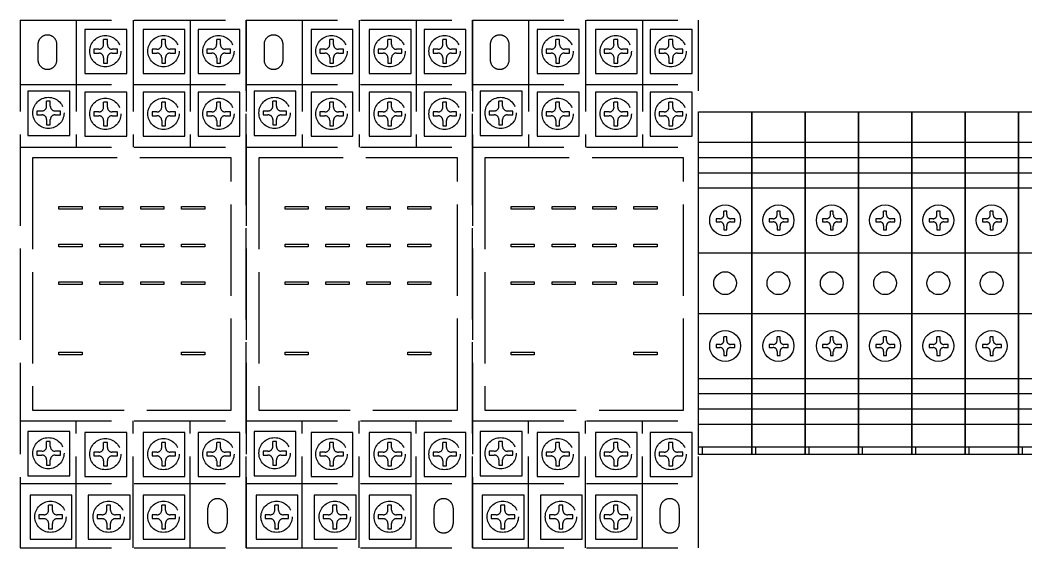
# Model space of a CAD drawing. Extents: x 378987 to 379987, y 349073 to 351273.
# Drawn here: x 379687.3 to 379819.4, y 349856.6 to 349925.9 of the extents above; entities that cross this region are included whole.
import ezdxf

# ---------------------------------------------------------------- set-up
doc = ezdxf.new("R2010")
doc.units = 0
doc.header["$MEASUREMENT"] = 0
doc.linetypes.add('ACAD_ISO02W100', pattern=[15, 12, -3])
doc.layers.add('Layer1', color=7, linetype='Continuous')
doc.layers.add('文字', color=3, linetype='Continuous')

# ---------------------------------------------------------------- blocks, each defined once
blk = doc.blocks.new('33450081657c51f50-8d59-4c3d-8c03-479699d5724e')
at = {"color": 1}
for p, q in [((-21.39, 23.87), (-21.39, 16.87)), ((-18.39, 23.87), (-18.39, 16.87)), ((-16.39, 23.87), (-16.39, 16.87)), ((-14.39, 23.87), (-14.39, 16.87)), ((-12.39, 23.87), (-12.39, 16.87)), ((-3.89, 23.87), (-3.89, 16.87)), ((4.11, 23.87), (4.11, 16.87)), ((12.61, 23.87), (12.61, 16.87)), ((14.61, 23.87), (14.61, 16.87)), ((16.61, 23.87), (16.61, 16.87)), ((18.61, 23.87), (18.61, 16.87)), ((-21.39, 23.37), (-22.39, 23.37)), ((-21.39, -11.64), (-22.39, -11.64)), ((-21.39, -11.14), (-21.39, -18.14)), ((-18.39, -11.14), (-18.39, -18.14)), ((-16.39, -11.14), (-16.39, -18.14)), ((-14.39, -11.14), (-14.39, -18.14)), ((-12.39, -11.14), (-12.39, -18.14)), ((-3.89, -11.14), (-3.89, -18.14)), ((4.11, -11.14), (4.11, -18.14)), ((12.61, -11.14), (12.61, -18.14)), ((14.61, -11.14), (14.61, -18.14)), ((16.61, -11.14), (16.61, -18.14)), ((18.61, -11.14), (18.61, -18.14))]:
    blk.add_line(p, q, dxfattribs=at)
at = {"color": 7}
for p, q in [((-21.39, 16.37), (-22.39, 16.37)), ((-21.39, 16.87), (-21.39, 9.87)), ((-18.39, 16.87), (-18.39, 9.87)), ((-16.39, 16.87), (-16.39, 9.87)), ((-14.39, 16.87), (-14.39, 9.87)), ((-12.39, 16.87), (-12.39, 9.87)), ((-3.89, 16.87), (-3.89, 9.87)), ((4.11, 16.87), (4.11, 9.87)), ((12.61, 16.87), (12.61, 9.87)), ((14.61, 16.87), (14.61, 9.87)), ((16.61, 16.87), (16.61, 9.87)), ((18.61, 16.87), (18.61, 9.87)), ((-21.39, 2.86), (-21.39, -4.14)), ((-18.39, 2.86), (-18.39, -4.14)), ((-16.39, 2.86), (-16.39, -4.14)), ((-14.39, 2.86), (-14.39, -4.14)), ((-12.39, 2.86), (-12.39, -4.14)), ((-3.89, 2.86), (-3.89, -4.14)), ((4.11, 2.86), (4.11, -4.14)), ((12.61, 2.86), (12.61, -4.14)), ((14.61, 2.86), (14.61, -4.14)), ((16.61, 2.86), (16.61, -4.14)), ((18.61, 2.86), (18.61, -4.14)), ((-21.39, 2.36), (-22.39, 2.36)), ((-21.39, -18.14), (-21.39, -25.14)), ((-18.39, -18.14), (-18.39, -25.14)), ((-16.39, -18.14), (-16.39, -25.14)), ((-14.39, -18.14), (-14.39, -25.14)), ((-12.39, -18.14), (-12.39, -25.14)), ((-3.89, -18.14), (-3.89, -25.14)), ((4.11, -18.14), (4.11, -25.14)), ((12.61, -18.14), (12.61, -25.14)), ((14.61, -18.14), (14.61, -25.14)), ((16.61, -18.14), (16.61, -25.14)), ((18.61, -18.14), (18.61, -25.14)), ((-21.39, -18.64), (-22.39, -18.64))]:
    blk.add_line(p, q, dxfattribs=at)
at = {"color": 4}
for p, q in [((-21.39, 9.37), (-22.39, 9.37)), ((-21.39, 9.87), (-21.39, 2.86)), ((-18.39, 9.87), (-18.39, 2.86)), ((-16.39, 9.87), (-16.39, 2.86)), ((-14.39, 9.87), (-14.39, 2.86)), ((-12.39, 9.87), (-12.39, 2.86)), ((-3.89, 9.87), (-3.89, 2.86)), ((4.11, 9.87), (4.11, 2.86)), ((12.61, 9.87), (12.61, 2.86)), ((14.61, 9.87), (14.61, 2.86)), ((16.61, 9.87), (16.61, 2.86)), ((18.61, 9.87), (18.61, 2.86))]:
    blk.add_line(p, q, dxfattribs=at)
at = {"color": 3}
for p, q in [((-21.39, -4.64), (-22.39, -4.64)), ((-21.39, -4.14), (-21.39, -11.14)), ((-18.39, -4.14), (-18.39, -11.14)), ((-16.39, -4.14), (-16.39, -11.14)), ((-14.39, -4.14), (-14.39, -11.14)), ((-12.39, -4.14), (-12.39, -11.14)), ((-3.89, -4.14), (-3.89, -11.14)), ((4.11, -4.14), (4.11, -11.14)), ((12.61, -4.14), (12.61, -11.14)), ((14.61, -4.14), (14.61, -11.14)), ((16.61, -4.14), (16.61, -11.14)), ((18.61, -4.14), (18.61, -11.14))]:
    blk.add_line(p, q, dxfattribs=at)
at = {"color": 1, "elevation": 0}
for points in [[(22.61, 23.87), (22.61, 16.87), (-22.39, 16.87), (-22.39, 23.87)], [(22.61, -11.14), (22.61, -18.14), (-22.39, -18.14), (-22.39, -11.14)]]:
    blk.add_lwpolyline(points, close=True, dxfattribs=at)
at = {"color": 7, "elevation": 0}
for points in [[(22.61, 16.87), (22.61, 9.87), (-22.39, 9.87), (-22.39, 16.87)], [(22.61, 2.86), (22.61, -4.14), (-22.39, -4.14), (-22.39, 2.86)], [(22.61, -18.14), (22.61, -25.14), (-22.39, -25.14), (-22.39, -18.14)]]:
    blk.add_lwpolyline(points, close=True, dxfattribs=at)
at = {"color": 4, "elevation": 0}
blk.add_lwpolyline([(22.61, 9.87), (22.61, 2.86), (-22.39, 2.86), (-22.39, 9.87)], close=True, dxfattribs=at)
at = {"color": 3, "elevation": 0}
blk.add_lwpolyline([(22.61, -4.14), (22.61, -11.14), (-22.39, -11.14), (-22.39, -4.14)], close=True, dxfattribs=at)
at = {"color": 1}
for centre in [(0.11, 20.37), (0.11, -14.64)]:
    blk.add_circle(centre, 1.5, dxfattribs=at)
at = {"color": 7}
for centre in [(0.11, 13.37), (0.11, -0.64)]:
    blk.add_circle(centre, 1.5, dxfattribs=at)
at = {"color": 4}
blk.add_circle((0.11, 6.36), 1.5, dxfattribs=at)
at = {"color": 3}
blk.add_circle((0.11, -7.64), 1.5, dxfattribs=at)
at = {"layer": 'Layer1', "color": 1, "lineweight": -3, "ltscale": 50}
for centre in [(-8.14, 20.37), (8.36, 20.37), (-8.14, -14.64), (8.36, -14.64)]:
    blk.add_circle(centre, 2.03, dxfattribs=at)
at = {"layer": 'Layer1', "color": 7, "lineweight": -3, "ltscale": 50}
for centre in [(-8.14, 13.37), (8.36, 13.37), (-8.14, -0.64), (8.36, -0.64)]:
    blk.add_circle(centre, 2.03, dxfattribs=at)
at = {"layer": 'Layer1', "color": 4, "lineweight": -3, "ltscale": 50}
for centre in [(-8.14, 6.36), (8.36, 6.36)]:
    blk.add_circle(centre, 2.03, dxfattribs=at)
at = {"layer": 'Layer1', "color": 3, "lineweight": -3, "ltscale": 50}
for centre in [(-8.14, -7.64), (8.36, -7.64)]:
    blk.add_circle(centre, 2.03, dxfattribs=at)
at = {"layer": '文字', "color": 0, "linetype": 'ACAD_ISO02W100'}
for p, q in [((34.65, 112.97), (-34.65, 112.97)), ((-34.65, 112.97), (-34.65, 83.27)), ((-34.65, 112.97), (-34.65, 83.27)), ((-26.18, 112.97), (-26.18, 83.27)), ((-17.96, 112.97), (-17.96, 83.27)), ((17.96, 112.97), (17.96, 83.27)), ((26.18, 112.97), (26.18, 83.27)), ((34.65, 112.97), (34.65, 83.27)), ((-30.81, 110.49), (-30.81, 109.85)), ((-30.32, 110.49), (-30.81, 110.49)), ((-30.32, 109.85), (-30.32, 110.49)), ((-22.46, 110.76), (-22.46, 110.12)), ((-21.97, 110.76), (-22.46, 110.76)), ((-21.97, 110.12), (-21.97, 110.76)), ((22.22, 110.76), (22.22, 110.12)), ((22.71, 110.76), (22.22, 110.76)), ((22.71, 110.12), (22.71, 110.76)), ((-31.45, 109.22), (-32.13, 109.22)), ((-32.13, 109.22), (-32.13, 108.72)), ((-32.13, 108.72), (-31.45, 108.72)), ((-30.32, 109.22), (-30.32, 109.22)), ((-29.68, 109.22), (-29.04, 109.22)), ((-29.68, 108.72), (-29.04, 108.72)), ((-29.04, 108.72), (-29.04, 109.22)), ((-23.1, 109.49), (-23.78, 109.49)), ((-23.78, 109.49), (-23.78, 109)), ((-23.78, 109), (-23.1, 109)), ((-22.46, 108.36), (-22.46, 107.67)), ((-21.97, 109.49), (-21.97, 109.49)), ((-21.97, 107.67), (-21.97, 108.36)), ((-21.34, 109.49), (-20.69, 109.49)), ((-21.34, 109), (-20.69, 109)), ((-20.69, 109), (-20.69, 109.49)), ((21.58, 109.49), (20.9, 109.49)), ((20.9, 109.49), (20.9, 109)), ((20.9, 109), (21.58, 109)), ((22.22, 108.36), (22.22, 107.67)), ((22.71, 109.49), (22.71, 109.49)), ((22.71, 107.67), (22.71, 108.36)), ((23.35, 109.49), (23.99, 109.49)), ((23.35, 109), (23.99, 109)), ((23.99, 109), (23.99, 109.49)), ((-30.81, 108.09), (-30.81, 107.4)), ((-30.81, 107.4), (-30.32, 107.4)), ((-30.32, 107.4), (-30.32, 108.09)), ((-22.46, 107.67), (-21.97, 107.67)), ((22.22, 107.67), (22.71, 107.67)), ((-34.65, 105.6), (-17.96, 105.6)), ((34.65, 105.6), (17.96, 105.6)), ((-22.58, 103.28), (-22.58, 102.64)), ((-22.09, 103.28), (-22.58, 103.28)), ((-22.09, 102.64), (-22.09, 103.28)), ((22.1, 103.28), (22.1, 102.64)), ((22.59, 103.28), (22.1, 103.28)), ((22.59, 102.64), (22.59, 103.28)), ((30.33, 103.28), (30.33, 102.64)), ((30.82, 103.28), (30.33, 103.28)), ((30.82, 102.64), (30.82, 103.28)), ((-30.81, 102.85), (-30.81, 102.21)), ((-30.32, 102.85), (-30.81, 102.85)), ((-30.32, 102.21), (-30.32, 102.85)), ((-23.22, 102), (-23.9, 102)), ((-23.9, 102), (-23.9, 101.51)), ((-22.09, 102), (-22.09, 102)), ((-21.45, 102), (-20.81, 102)), ((-20.81, 101.51), (-20.81, 102)), ((21.46, 102), (20.78, 102)), ((20.78, 102), (20.78, 101.51)), ((22.59, 102), (22.59, 102)), ((23.23, 102), (23.87, 102)), ((23.87, 101.51), (23.87, 102)), ((29.69, 102), (29.01, 102)), ((29.01, 102), (29.01, 101.51)), ((30.82, 102), (30.82, 102)), ((31.45, 102), (32.1, 102)), ((32.1, 101.51), (32.1, 102)), ((-31.45, 101.58), (-32.13, 101.58)), ((-32.13, 101.58), (-32.13, 101.09)), ((-32.13, 101.09), (-31.45, 101.09)), ((-30.81, 100.45), (-30.81, 99.76)), ((-30.32, 101.58), (-30.32, 101.58)), ((-30.32, 99.76), (-30.32, 100.45)), ((-29.68, 101.58), (-29.04, 101.58)), ((-29.68, 101.09), (-29.04, 101.09)), ((-29.04, 101.09), (-29.04, 101.58)), ((-23.9, 101.51), (-23.22, 101.51)), ((-22.58, 100.87), (-22.58, 100.19)), ((-22.09, 100.19), (-22.09, 100.87)), ((-21.45, 101.51), (-20.81, 101.51)), ((20.78, 101.51), (21.46, 101.51)), ((22.1, 100.87), (22.1, 100.19)), ((22.59, 100.19), (22.59, 100.87)), ((23.23, 101.51), (23.87, 101.51)), ((29.01, 101.51), (29.69, 101.51)), ((30.33, 100.87), (30.33, 100.19)), ((30.82, 100.19), (30.82, 100.87)), ((31.45, 101.51), (32.1, 101.51)), ((-30.81, 99.76), (-30.32, 99.76)), ((-22.58, 100.19), (-22.09, 100.19)), ((22.1, 100.19), (22.59, 100.19)), ((30.33, 100.19), (30.82, 100.19)), ((-34.65, 98.12), (-17.96, 98.12)), ((34.65, 98.12), (17.96, 98.12)), ((-30.81, 95.64), (-30.81, 95)), ((-30.32, 95.64), (-30.81, 95.64)), ((-30.32, 95), (-30.32, 95.64)), ((-22.58, 95.64), (-22.58, 95)), ((-22.09, 95.64), (-22.58, 95.64)), ((-22.09, 95), (-22.09, 95.64)), ((22.1, 95.64), (22.1, 95)), ((22.59, 95.64), (22.1, 95.64)), ((22.59, 95), (22.59, 95.64)), ((30.33, 95.64), (30.33, 95)), ((30.82, 95.64), (30.33, 95.64)), ((30.82, 95), (30.82, 95.64)), ((-31.45, 94.37), (-32.13, 94.37)), ((-32.13, 94.37), (-32.13, 93.87)), ((-32.13, 93.87), (-31.45, 93.87)), ((-30.32, 94.37), (-30.32, 94.37)), ((-29.68, 94.37), (-29.04, 94.37)), ((-29.68, 93.87), (-29.04, 93.87)), ((-29.04, 93.87), (-29.04, 94.37)), ((-23.22, 94.37), (-23.9, 94.37)), ((-23.9, 94.37), (-23.9, 93.87)), ((-23.9, 93.87), (-23.22, 93.87)), ((-22.09, 94.37), (-22.09, 94.37)), ((-21.45, 94.37), (-20.81, 94.37)), ((-21.45, 93.87), (-20.81, 93.87)), ((-20.81, 93.87), (-20.81, 94.37)), ((21.46, 94.37), (20.78, 94.37)), ((20.78, 94.37), (20.78, 93.87)), ((20.78, 93.87), (21.46, 93.87)), ((22.59, 94.37), (22.59, 94.37)), ((23.23, 94.37), (23.87, 94.37)), ((23.23, 93.87), (23.87, 93.87)), ((23.87, 93.87), (23.87, 94.37)), ((29.69, 94.37), (29.01, 94.37)), ((29.01, 94.37), (29.01, 93.87)), ((29.01, 93.87), (29.69, 93.87)), ((30.82, 94.37), (30.82, 94.37)), ((31.45, 94.37), (32.1, 94.37)), ((31.45, 93.87), (32.1, 93.87)), ((32.1, 93.87), (32.1, 94.37)), ((-30.81, 93.24), (-30.81, 92.55)), ((-30.81, 92.55), (-30.32, 92.55)), ((-30.32, 92.55), (-30.32, 93.24)), ((-22.58, 93.24), (-22.58, 92.55)), ((-22.58, 92.55), (-22.09, 92.55)), ((-22.09, 92.55), (-22.09, 93.24)), ((22.1, 93.24), (22.1, 92.55)), ((22.1, 92.55), (22.59, 92.55)), ((22.59, 92.55), (22.59, 93.24)), ((30.33, 93.24), (30.33, 92.55)), ((30.33, 92.55), (30.82, 92.55)), ((30.82, 92.55), (30.82, 93.24)), ((-34.65, 90.63), (-17.96, 90.63)), ((34.65, 90.63), (17.96, 90.63)), ((-22.58, 88.43), (-22.58, 87.79)), ((-22.09, 88.43), (-22.58, 88.43)), ((-22.09, 87.79), (-22.09, 88.43)), ((22.1, 88.43), (22.1, 87.79)), ((22.59, 88.43), (22.1, 88.43)), ((22.59, 87.79), (22.59, 88.43)), ((30.33, 88.43), (30.33, 87.79)), ((30.82, 88.43), (30.33, 88.43)), ((30.82, 87.79), (30.82, 88.43)), ((-23.22, 87.15), (-23.9, 87.15)), ((-23.9, 87.15), (-23.9, 86.66)), ((-23.9, 86.66), (-23.22, 86.66)), ((-22.58, 86.02), (-22.58, 85.34)), ((-22.09, 87.15), (-22.09, 87.15)), ((-22.09, 85.34), (-22.09, 86.02)), ((-21.45, 87.15), (-20.81, 87.15)), ((-21.45, 86.66), (-20.81, 86.66)), ((-20.81, 86.66), (-20.81, 87.15)), ((21.46, 87.15), (20.78, 87.15)), ((20.78, 87.15), (20.78, 86.66)), ((20.78, 86.66), (21.46, 86.66)), ((22.1, 86.02), (22.1, 85.34)), ((22.59, 87.15), (22.59, 87.15)), ((22.59, 85.34), (22.59, 86.02)), ((23.23, 87.15), (23.87, 87.15)), ((23.23, 86.66), (23.87, 86.66)), ((23.87, 86.66), (23.87, 87.15)), ((29.69, 87.15), (29.01, 87.15)), ((29.01, 87.15), (29.01, 86.66)), ((29.01, 86.66), (29.69, 86.66)), ((30.33, 86.02), (30.33, 85.34)), ((30.82, 87.15), (30.82, 87.15)), ((30.82, 85.34), (30.82, 86.02)), ((31.45, 87.15), (32.1, 87.15)), ((31.45, 86.66), (32.1, 86.66)), ((32.1, 86.66), (32.1, 87.15)), ((-22.58, 85.34), (-22.09, 85.34)), ((22.1, 85.34), (22.59, 85.34)), ((30.33, 85.34), (30.82, 85.34)), ((-34.65, 83.27), (34.65, 83.27)), ((34.65, 83.27), (-34.65, 83.27)), ((-34.65, 83.27), (-34.65, 53.57)), ((-34.65, 83.27), (-34.65, 53.57)), ((-26.18, 83.27), (-26.18, 53.57)), ((-17.96, 83.27), (-17.96, 53.57)), ((17.96, 83.27), (17.96, 53.57)), ((26.18, 83.27), (26.18, 53.57)), ((34.65, 83.27), (34.65, 53.57)), ((-30.81, 80.79), (-30.81, 80.15)), ((-30.32, 80.79), (-30.81, 80.79)), ((-30.32, 80.15), (-30.32, 80.79)), ((-22.46, 81.06), (-22.46, 80.42)), ((-21.97, 81.06), (-22.46, 81.06)), ((-21.97, 80.42), (-21.97, 81.06)), ((22.22, 81.06), (22.22, 80.42)), ((22.71, 81.06), (22.22, 81.06)), ((22.71, 80.42), (22.71, 81.06)), ((-31.45, 79.52), (-32.13, 79.52)), ((-32.13, 79.52), (-32.13, 79.02)), ((-30.32, 79.52), (-30.32, 79.52)), ((-29.68, 79.52), (-29.04, 79.52)), ((-29.04, 79.02), (-29.04, 79.52)), ((-23.1, 79.79), (-23.78, 79.79)), ((-23.78, 79.79), (-23.78, 79.3)), ((-23.78, 79.3), (-23.1, 79.3)), ((-21.97, 79.79), (-21.97, 79.79)), ((-21.34, 79.79), (-20.69, 79.79)), ((-21.34, 79.3), (-20.69, 79.3)), ((-20.69, 79.3), (-20.69, 79.79)), ((21.58, 79.79), (20.9, 79.79)), ((20.9, 79.79), (20.9, 79.3)), ((20.9, 79.3), (21.58, 79.3)), ((22.71, 79.79), (22.71, 79.79)), ((23.35, 79.79), (23.99, 79.79)), ((23.35, 79.3), (23.99, 79.3)), ((23.99, 79.3), (23.99, 79.79)), ((-32.13, 79.02), (-31.45, 79.02)), ((-30.81, 78.39), (-30.81, 77.7)), ((-30.32, 77.7), (-30.32, 78.39)), ((-29.68, 79.02), (-29.04, 79.02)), ((-22.46, 78.66), (-22.46, 77.97)), ((-22.46, 77.97), (-21.97, 77.97)), ((-21.97, 77.97), (-21.97, 78.66)), ((22.22, 78.66), (22.22, 77.97)), ((22.22, 77.97), (22.71, 77.97)), ((22.71, 77.97), (22.71, 78.66)), ((-30.81, 77.7), (-30.32, 77.7)), ((-34.65, 75.9), (-17.96, 75.9)), ((34.65, 75.9), (17.96, 75.9)), ((-30.81, 73.15), (-30.81, 72.51)), ((-30.32, 73.15), (-30.81, 73.15)), ((-30.32, 72.51), (-30.32, 73.15)), ((-22.58, 73.58), (-22.58, 72.94)), ((-22.09, 73.58), (-22.58, 73.58)), ((-22.09, 72.94), (-22.09, 73.58)), ((22.1, 73.58), (22.1, 72.94)), ((22.59, 73.58), (22.1, 73.58)), ((22.59, 72.94), (22.59, 73.58)), ((30.33, 73.58), (30.33, 72.94)), ((30.82, 73.58), (30.33, 73.58)), ((30.82, 72.94), (30.82, 73.58)), ((-31.45, 71.88), (-32.13, 71.88)), ((-32.13, 71.88), (-32.13, 71.39)), ((-32.13, 71.39), (-31.45, 71.39)), ((-30.32, 71.88), (-30.32, 71.88)), ((-29.68, 71.88), (-29.04, 71.88)), ((-29.68, 71.39), (-29.04, 71.39)), ((-29.04, 71.39), (-29.04, 71.88)), ((-23.22, 72.3), (-23.9, 72.3)), ((-23.9, 72.3), (-23.9, 71.81)), ((-23.9, 71.81), (-23.22, 71.81)), ((-22.09, 72.3), (-22.09, 72.3)), ((-21.45, 72.3), (-20.81, 72.3)), ((-21.45, 71.81), (-20.81, 71.81)), ((-20.81, 71.81), (-20.81, 72.3)), ((21.46, 72.3), (20.78, 72.3)), ((20.78, 72.3), (20.78, 71.81)), ((20.78, 71.81), (21.46, 71.81)), ((22.59, 72.3), (22.59, 72.3)), ((23.23, 72.3), (23.87, 72.3)), ((23.23, 71.81), (23.87, 71.81)), ((23.87, 71.81), (23.87, 72.3)), ((29.69, 72.3), (29.01, 72.3)), ((29.01, 72.3), (29.01, 71.81)), ((29.01, 71.81), (29.69, 71.81)), ((30.82, 72.3), (30.82, 72.3)), ((31.45, 72.3), (32.1, 72.3)), ((31.45, 71.81), (32.1, 71.81)), ((32.1, 71.81), (32.1, 72.3)), ((-30.81, 70.75), (-30.81, 70.06)), ((-30.81, 70.06), (-30.32, 70.06)), ((-30.32, 70.06), (-30.32, 70.75)), ((-22.58, 71.17), (-22.58, 70.49)), ((-22.58, 70.49), (-22.09, 70.49)), ((-22.09, 70.49), (-22.09, 71.17)), ((22.1, 71.17), (22.1, 70.49)), ((22.1, 70.49), (22.59, 70.49)), ((22.59, 70.49), (22.59, 71.17)), ((30.33, 71.17), (30.33, 70.49)), ((30.33, 70.49), (30.82, 70.49)), ((30.82, 70.49), (30.82, 71.17)), ((-34.65, 68.42), (-17.96, 68.42)), ((34.65, 68.42), (17.96, 68.42)), ((-30.81, 65.94), (-30.81, 65.3)), ((-30.32, 65.94), (-30.81, 65.94)), ((-30.32, 65.3), (-30.32, 65.94)), ((-22.58, 65.94), (-22.58, 65.3)), ((-22.09, 65.94), (-22.58, 65.94)), ((-22.09, 65.3), (-22.09, 65.94)), ((22.1, 65.94), (22.1, 65.3)), ((22.59, 65.94), (22.1, 65.94)), ((22.59, 65.3), (22.59, 65.94)), ((30.33, 65.94), (30.33, 65.3)), ((30.82, 65.94), (30.33, 65.94)), ((30.82, 65.3), (30.82, 65.94)), ((-31.45, 64.67), (-32.13, 64.67)), ((-32.13, 64.67), (-32.13, 64.17)), ((-32.13, 64.17), (-31.45, 64.17)), ((-30.81, 63.54), (-30.81, 62.85)), ((-30.32, 64.67), (-30.32, 64.67)), ((-30.32, 62.85), (-30.32, 63.54)), ((-29.68, 64.67), (-29.04, 64.67)), ((-29.68, 64.17), (-29.04, 64.17)), ((-29.04, 64.17), (-29.04, 64.67)), ((-23.22, 64.67), (-23.9, 64.67)), ((-23.9, 64.67), (-23.9, 64.17)), ((-23.9, 64.17), (-23.22, 64.17)), ((-22.58, 63.54), (-22.58, 62.85)), ((-22.09, 64.67), (-22.09, 64.67)), ((-22.09, 62.85), (-22.09, 63.54)), ((-21.45, 64.67), (-20.81, 64.67)), ((-21.45, 64.17), (-20.81, 64.17)), ((-20.81, 64.17), (-20.81, 64.67)), ((21.46, 64.67), (20.78, 64.67)), ((20.78, 64.67), (20.78, 64.17)), ((20.78, 64.17), (21.46, 64.17)), ((22.1, 63.54), (22.1, 62.85)), ((22.59, 64.67), (22.59, 64.67)), ((22.59, 62.85), (22.59, 63.54)), ((23.23, 64.67), (23.87, 64.67)), ((23.23, 64.17), (23.87, 64.17)), ((23.87, 64.17), (23.87, 64.67)), ((29.69, 64.67), (29.01, 64.67)), ((29.01, 64.67), (29.01, 64.17)), ((29.01, 64.17), (29.69, 64.17)), ((30.33, 63.54), (30.33, 62.85)), ((30.82, 64.67), (30.82, 64.67)), ((30.82, 62.85), (30.82, 63.54)), ((31.45, 64.67), (32.1, 64.67)), ((31.45, 64.17), (32.1, 64.17)), ((32.1, 64.17), (32.1, 64.67)), ((-30.81, 62.85), (-30.32, 62.85)), ((-22.58, 62.85), (-22.09, 62.85)), ((22.1, 62.85), (22.59, 62.85)), ((30.33, 62.85), (30.82, 62.85)), ((-34.65, 60.93), (-17.96, 60.93)), ((34.65, 60.93), (17.96, 60.93)), ((-22.58, 58.73), (-22.58, 58.09)), ((-22.09, 58.73), (-22.58, 58.73)), ((-22.09, 58.09), (-22.09, 58.73)), ((22.1, 58.73), (22.1, 58.09)), ((22.59, 58.73), (22.1, 58.73)), ((22.59, 58.09), (22.59, 58.73)), ((30.33, 58.73), (30.33, 58.09)), ((30.82, 58.73), (30.33, 58.73)), ((30.82, 58.09), (30.82, 58.73)), ((-23.22, 57.45), (-23.9, 57.45)), ((-23.9, 57.45), (-23.9, 56.96)), ((-23.9, 56.96), (-23.22, 56.96)), ((-22.09, 57.45), (-22.09, 57.45)), ((-21.45, 57.45), (-20.81, 57.45)), ((-21.45, 56.96), (-20.81, 56.96)), ((-20.81, 56.96), (-20.81, 57.45)), ((21.46, 57.45), (20.78, 57.45)), ((20.78, 57.45), (20.78, 56.96)), ((20.78, 56.96), (21.46, 56.96)), ((22.59, 57.45), (22.59, 57.45)), ((23.23, 57.45), (23.87, 57.45)), ((23.23, 56.96), (23.87, 56.96)), ((23.87, 56.96), (23.87, 57.45)), ((29.69, 57.45), (29.01, 57.45)), ((29.01, 57.45), (29.01, 56.96)), ((29.01, 56.96), (29.69, 56.96)), ((30.82, 57.45), (30.82, 57.45)), ((31.45, 57.45), (32.1, 57.45)), ((31.45, 56.96), (32.1, 56.96)), ((32.1, 56.96), (32.1, 57.45)), ((-22.58, 56.32), (-22.58, 55.64)), ((-22.58, 55.64), (-22.09, 55.64)), ((-22.09, 55.64), (-22.09, 56.32)), ((22.1, 56.32), (22.1, 55.64)), ((22.1, 55.64), (22.59, 55.64)), ((22.59, 55.64), (22.59, 56.32)), ((30.33, 56.32), (30.33, 55.64)), ((30.33, 55.64), (30.82, 55.64)), ((30.82, 55.64), (30.82, 56.32)), ((-34.65, 53.57), (34.65, 53.57)), ((34.65, 53.57), (-34.65, 53.57)), ((-34.65, 53.57), (-34.65, 23.87)), ((-34.65, 53.57), (-34.65, 23.87)), ((-26.18, 53.57), (-26.18, 23.87)), ((-17.96, 53.57), (-17.96, 23.87)), ((17.96, 53.57), (17.96, 23.87)), ((26.18, 53.57), (26.18, 23.87)), ((34.65, 53.57), (34.65, 23.87)), ((-30.81, 51.09), (-30.81, 50.45)), ((-30.32, 51.09), (-30.81, 51.09)), ((-30.32, 50.45), (-30.32, 51.09)), ((-22.46, 51.36), (-22.46, 50.72)), ((-21.97, 51.36), (-22.46, 51.36)), ((-21.97, 50.72), (-21.97, 51.36)), ((22.22, 51.36), (22.22, 50.72)), ((22.71, 51.36), (22.22, 51.36)), ((22.71, 50.72), (22.71, 51.36)), ((-31.45, 49.82), (-32.13, 49.82)), ((-32.13, 49.82), (-32.13, 49.32)), ((-32.13, 49.32), (-31.45, 49.32)), ((-30.32, 49.82), (-30.32, 49.82)), ((-29.68, 49.82), (-29.04, 49.82)), ((-29.68, 49.32), (-29.04, 49.32)), ((-29.04, 49.32), (-29.04, 49.82)), ((-23.1, 50.09), (-23.78, 50.09)), ((-23.78, 50.09), (-23.78, 49.6)), ((-23.78, 49.6), (-23.1, 49.6)), ((-22.46, 48.96), (-22.46, 48.27)), ((-21.97, 50.09), (-21.97, 50.09)), ((-21.97, 48.27), (-21.97, 48.96)), ((-21.34, 50.09), (-20.69, 50.09)), ((-21.34, 49.6), (-20.69, 49.6)), ((-20.69, 49.6), (-20.69, 50.09)), ((21.58, 50.09), (20.9, 50.09)), ((20.9, 50.09), (20.9, 49.6)), ((20.9, 49.6), (21.58, 49.6)), ((22.22, 48.96), (22.22, 48.27)), ((22.71, 50.09), (22.71, 50.09)), ((22.71, 48.27), (22.71, 48.96)), ((23.35, 50.09), (23.99, 50.09)), ((23.35, 49.6), (23.99, 49.6)), ((23.99, 49.6), (23.99, 50.09)), ((-30.81, 48.69), (-30.81, 48)), ((-30.81, 48), (-30.32, 48)), ((-30.32, 48), (-30.32, 48.69)), ((-22.46, 48.27), (-21.97, 48.27)), ((22.22, 48.27), (22.71, 48.27)), ((-34.65, 46.2), (-17.96, 46.2)), ((34.65, 46.2), (17.96, 46.2)), ((-22.58, 43.88), (-22.58, 43.24)), ((-22.09, 43.88), (-22.58, 43.88)), ((-22.09, 43.24), (-22.09, 43.88)), ((22.1, 43.88), (22.1, 43.24)), ((22.59, 43.88), (22.1, 43.88)), ((22.59, 43.24), (22.59, 43.88)), ((30.33, 43.88), (30.33, 43.24)), ((30.82, 43.88), (30.33, 43.88)), ((30.82, 43.24), (30.82, 43.88)), ((-30.81, 43.45), (-30.81, 42.81)), ((-30.32, 43.45), (-30.81, 43.45)), ((-30.32, 42.81), (-30.32, 43.45)), ((-23.22, 42.6), (-23.9, 42.6)), ((-23.9, 42.6), (-23.9, 42.11)), ((-22.09, 42.6), (-22.09, 42.6)), ((-21.45, 42.6), (-20.81, 42.6)), ((-20.81, 42.11), (-20.81, 42.6)), ((21.46, 42.6), (20.78, 42.6)), ((20.78, 42.6), (20.78, 42.11)), ((22.59, 42.6), (22.59, 42.6)), ((23.23, 42.6), (23.87, 42.6)), ((23.87, 42.11), (23.87, 42.6)), ((29.69, 42.6), (29.01, 42.6)), ((29.01, 42.6), (29.01, 42.11)), ((30.82, 42.6), (30.82, 42.6)), ((31.45, 42.6), (32.1, 42.6)), ((32.1, 42.11), (32.1, 42.6)), ((-31.45, 42.18), (-32.13, 42.18)), ((-32.13, 42.18), (-32.13, 41.69)), ((-32.13, 41.69), (-31.45, 41.69)), ((-30.81, 41.05), (-30.81, 40.36)), ((-30.32, 42.18), (-30.32, 42.18)), ((-30.32, 40.36), (-30.32, 41.05)), ((-29.68, 42.18), (-29.04, 42.18)), ((-29.68, 41.69), (-29.04, 41.69)), ((-29.04, 41.69), (-29.04, 42.18)), ((-23.9, 42.11), (-23.22, 42.11)), ((-22.58, 41.47), (-22.58, 40.79)), ((-22.09, 40.79), (-22.09, 41.47)), ((-21.45, 42.11), (-20.81, 42.11)), ((20.78, 42.11), (21.46, 42.11)), ((22.1, 41.47), (22.1, 40.79)), ((22.59, 40.79), (22.59, 41.47)), ((23.23, 42.11), (23.87, 42.11)), ((29.01, 42.11), (29.69, 42.11)), ((30.33, 41.47), (30.33, 40.79)), ((30.82, 40.79), (30.82, 41.47)), ((31.45, 42.11), (32.1, 42.11)), ((-30.81, 40.36), (-30.32, 40.36)), ((-22.58, 40.79), (-22.09, 40.79)), ((22.1, 40.79), (22.59, 40.79)), ((30.33, 40.79), (30.82, 40.79)), ((-34.65, 38.72), (-17.96, 38.72)), ((34.65, 38.72), (17.96, 38.72)), ((-30.81, 36.24), (-30.81, 35.6)), ((-30.32, 36.24), (-30.81, 36.24)), ((-30.32, 35.6), (-30.32, 36.24)), ((-22.58, 36.24), (-22.58, 35.6)), ((-22.09, 36.24), (-22.58, 36.24)), ((-22.09, 35.6), (-22.09, 36.24)), ((22.1, 36.24), (22.1, 35.6)), ((22.59, 36.24), (22.1, 36.24)), ((22.59, 35.6), (22.59, 36.24)), ((30.33, 36.24), (30.33, 35.6)), ((30.82, 36.24), (30.33, 36.24)), ((30.82, 35.6), (30.82, 36.24)), ((-31.45, 34.97), (-32.13, 34.97)), ((-32.13, 34.97), (-32.13, 34.47)), ((-32.13, 34.47), (-31.45, 34.47)), ((-30.32, 34.97), (-30.32, 34.97)), ((-29.68, 34.97), (-29.04, 34.97)), ((-29.68, 34.47), (-29.04, 34.47)), ((-29.04, 34.47), (-29.04, 34.97)), ((-23.22, 34.97), (-23.9, 34.97)), ((-23.9, 34.97), (-23.9, 34.47)), ((-23.9, 34.47), (-23.22, 34.47)), ((-22.09, 34.97), (-22.09, 34.97)), ((-21.45, 34.97), (-20.81, 34.97)), ((-21.45, 34.47), (-20.81, 34.47)), ((-20.81, 34.47), (-20.81, 34.97)), ((21.46, 34.97), (20.78, 34.97)), ((20.78, 34.97), (20.78, 34.47)), ((20.78, 34.47), (21.46, 34.47)), ((22.59, 34.97), (22.59, 34.97)), ((23.23, 34.97), (23.87, 34.97)), ((23.23, 34.47), (23.87, 34.47)), ((23.87, 34.47), (23.87, 34.97)), ((29.69, 34.97), (29.01, 34.97)), ((29.01, 34.97), (29.01, 34.47)), ((29.01, 34.47), (29.69, 34.47)), ((30.82, 34.97), (30.82, 34.97)), ((31.45, 34.97), (32.1, 34.97)), ((31.45, 34.47), (32.1, 34.47)), ((32.1, 34.47), (32.1, 34.97)), ((-30.81, 33.84), (-30.81, 33.15)), ((-30.81, 33.15), (-30.32, 33.15)), ((-30.32, 33.15), (-30.32, 33.84)), ((-22.58, 33.84), (-22.58, 33.15)), ((-22.58, 33.15), (-22.09, 33.15)), ((-22.09, 33.15), (-22.09, 33.84)), ((22.1, 33.84), (22.1, 33.15)), ((22.1, 33.15), (22.59, 33.15)), ((22.59, 33.15), (22.59, 33.84)), ((30.33, 33.84), (30.33, 33.15)), ((30.33, 33.15), (30.82, 33.15)), ((30.82, 33.15), (30.82, 33.84)), ((-34.65, 31.23), (-17.96, 31.23)), ((34.65, 31.23), (17.96, 31.23)), ((-23.22, 27.75), (-23.9, 27.75)), ((-23.9, 27.75), (-23.9, 27.26)), ((-22.58, 29.03), (-22.58, 28.39)), ((-22.09, 29.03), (-22.58, 29.03)), ((-22.09, 28.39), (-22.09, 29.03)), ((-22.09, 27.75), (-22.09, 27.75)), ((-21.45, 27.75), (-20.81, 27.75)), ((-20.81, 27.26), (-20.81, 27.75)), ((21.46, 27.75), (20.78, 27.75)), ((20.78, 27.75), (20.78, 27.26)), ((22.1, 29.03), (22.1, 28.39)), ((22.59, 29.03), (22.1, 29.03)), ((22.59, 28.39), (22.59, 29.03)), ((22.59, 27.75), (22.59, 27.75)), ((23.23, 27.75), (23.87, 27.75)), ((23.87, 27.26), (23.87, 27.75)), ((29.69, 27.75), (29.01, 27.75)), ((29.01, 27.75), (29.01, 27.26)), ((30.33, 29.03), (30.33, 28.39)), ((30.82, 29.03), (30.33, 29.03)), ((30.82, 28.39), (30.82, 29.03)), ((30.82, 27.75), (30.82, 27.75)), ((31.45, 27.75), (32.1, 27.75)), ((32.1, 27.26), (32.1, 27.75)), ((-23.9, 27.26), (-23.22, 27.26)), ((-22.58, 26.62), (-22.58, 25.94)), ((-22.09, 25.94), (-22.09, 26.62)), ((-21.45, 27.26), (-20.81, 27.26)), ((20.78, 27.26), (21.46, 27.26)), ((22.1, 26.62), (22.1, 25.94)), ((22.59, 25.94), (22.59, 26.62)), ((23.23, 27.26), (23.87, 27.26)), ((29.01, 27.26), (29.69, 27.26)), ((30.33, 26.62), (30.33, 25.94)), ((30.82, 25.94), (30.82, 26.62)), ((31.45, 27.26), (32.1, 27.26)), ((-22.58, 25.94), (-22.09, 25.94)), ((22.1, 25.94), (22.59, 25.94)), ((30.33, 25.94), (30.82, 25.94)), ((-34.65, 23.87), (34.65, 23.87))]:
    blk.add_line(p, q, dxfattribs=at)
at = {"layer": '文字', "color": 1, "linetype": 'ACAD_ISO02W100'}
for p, q in [((-8.34, 21.57), (-8.34, 21.06)), ((-7.94, 21.57), (-8.34, 21.57)), ((-7.94, 21.06), (-7.94, 21.57)), ((8.16, 21.57), (8.16, 21.06)), ((8.56, 21.57), (8.16, 21.57)), ((8.56, 21.06), (8.56, 21.57)), ((-8.85, 20.55), (-9.39, 20.55)), ((-9.39, 20.55), (-9.39, 20.16)), ((-9.39, 20.16), (-8.85, 20.16)), ((-7.43, 20.55), (-6.92, 20.55)), ((-7.43, 20.16), (-6.92, 20.16)), ((-6.92, 20.16), (-6.92, 20.55)), ((7.65, 20.55), (7.11, 20.55)), ((7.11, 20.55), (7.11, 20.16)), ((7.11, 20.16), (7.65, 20.16)), ((9.07, 20.55), (9.58, 20.55)), ((9.07, 20.16), (9.58, 20.16)), ((9.58, 20.16), (9.58, 20.55)), ((-8.34, 19.65), (-8.34, 19.1)), ((-8.34, 19.1), (-7.94, 19.1)), ((-7.94, 19.1), (-7.94, 19.65)), ((8.16, 19.65), (8.16, 19.1)), ((8.16, 19.1), (8.56, 19.1)), ((8.56, 19.1), (8.56, 19.65)), ((-8.85, -14.45), (-9.39, -14.45)), ((-9.39, -14.45), (-9.39, -14.85)), ((-8.34, -13.43), (-8.34, -13.94)), ((-7.94, -13.43), (-8.34, -13.43)), ((-7.94, -13.94), (-7.94, -13.43)), ((-7.43, -14.45), (-6.92, -14.45)), ((-6.92, -14.85), (-6.92, -14.45)), ((7.65, -14.45), (7.11, -14.45)), ((7.11, -14.45), (7.11, -14.85)), ((8.16, -13.43), (8.16, -13.94)), ((8.56, -13.43), (8.16, -13.43)), ((8.56, -13.94), (8.56, -13.43)), ((9.07, -14.45), (9.58, -14.45)), ((9.58, -14.85), (9.58, -14.45)), ((-9.39, -14.85), (-8.85, -14.85)), ((-8.34, -15.36), (-8.34, -15.91)), ((-7.94, -15.91), (-7.94, -15.36)), ((-7.43, -14.85), (-6.92, -14.85)), ((7.11, -14.85), (7.65, -14.85)), ((8.16, -15.36), (8.16, -15.91)), ((8.56, -15.91), (8.56, -15.36)), ((9.07, -14.85), (9.58, -14.85)), ((-8.34, -15.91), (-7.94, -15.91)), ((8.16, -15.91), (8.56, -15.91))]:
    blk.add_line(p, q, dxfattribs=at)
at = {"layer": '文字', "color": 7, "linetype": 'ACAD_ISO02W100'}
for p, q in [((-8.34, 14.57), (-8.34, 14.06)), ((-7.94, 14.57), (-8.34, 14.57)), ((-7.94, 14.06), (-7.94, 14.57)), ((8.16, 14.57), (8.16, 14.06)), ((8.56, 14.57), (8.16, 14.57)), ((8.56, 14.06), (8.56, 14.57)), ((-8.85, 13.55), (-9.39, 13.55)), ((-9.39, 13.55), (-9.39, 13.16)), ((-7.43, 13.55), (-6.92, 13.55)), ((-6.92, 13.16), (-6.92, 13.55)), ((7.65, 13.55), (7.11, 13.55)), ((7.11, 13.55), (7.11, 13.16)), ((9.07, 13.55), (9.58, 13.55)), ((9.58, 13.16), (9.58, 13.55)), ((-9.39, 13.16), (-8.85, 13.16)), ((-8.34, 12.65), (-8.34, 12.1)), ((-8.34, 12.1), (-7.94, 12.1)), ((-7.94, 12.1), (-7.94, 12.65)), ((-7.43, 13.16), (-6.92, 13.16)), ((7.11, 13.16), (7.65, 13.16)), ((8.16, 12.65), (8.16, 12.1)), ((8.16, 12.1), (8.56, 12.1)), ((8.56, 12.1), (8.56, 12.65)), ((9.07, 13.16), (9.58, 13.16)), ((-8.34, 0.57), (-8.34, 0.06)), ((-7.94, 0.57), (-8.34, 0.57)), ((-7.94, 0.06), (-7.94, 0.57)), ((8.16, 0.57), (8.16, 0.06)), ((8.56, 0.57), (8.16, 0.57)), ((8.56, 0.06), (8.56, 0.57)), ((-8.85, -0.45), (-9.39, -0.45)), ((-9.39, -0.45), (-9.39, -0.84)), ((-9.39, -0.84), (-8.85, -0.84)), ((-7.43, -0.45), (-6.92, -0.45)), ((-7.43, -0.84), (-6.92, -0.84)), ((-6.92, -0.84), (-6.92, -0.45)), ((7.65, -0.45), (7.11, -0.45)), ((7.11, -0.45), (7.11, -0.84)), ((7.11, -0.84), (7.65, -0.84)), ((9.07, -0.45), (9.58, -0.45)), ((9.07, -0.84), (9.58, -0.84)), ((9.58, -0.84), (9.58, -0.45)), ((-8.34, -1.35), (-8.34, -1.9)), ((-8.34, -1.9), (-7.94, -1.9)), ((-7.94, -1.9), (-7.94, -1.35)), ((8.16, -1.35), (8.16, -1.9)), ((8.16, -1.9), (8.56, -1.9)), ((8.56, -1.9), (8.56, -1.35))]:
    blk.add_line(p, q, dxfattribs=at)
at = {"layer": '文字', "color": 4, "linetype": 'ACAD_ISO02W100'}
for p, q in [((-8.34, 7.57), (-8.34, 7.06)), ((-7.94, 7.57), (-8.34, 7.57)), ((-7.94, 7.06), (-7.94, 7.57)), ((8.16, 7.57), (8.16, 7.06)), ((8.56, 7.57), (8.16, 7.57)), ((8.56, 7.06), (8.56, 7.57)), ((-8.85, 6.55), (-9.39, 6.55)), ((-9.39, 6.55), (-9.39, 6.16)), ((-9.39, 6.16), (-8.85, 6.16)), ((-8.34, 5.65), (-8.34, 5.1)), ((-7.94, 5.1), (-7.94, 5.65)), ((-7.43, 6.55), (-6.92, 6.55)), ((-7.43, 6.16), (-6.92, 6.16)), ((-6.92, 6.16), (-6.92, 6.55)), ((7.65, 6.55), (7.11, 6.55)), ((7.11, 6.55), (7.11, 6.16)), ((7.11, 6.16), (7.65, 6.16)), ((8.16, 5.65), (8.16, 5.1)), ((8.56, 5.1), (8.56, 5.65)), ((9.07, 6.55), (9.58, 6.55)), ((9.07, 6.16), (9.58, 6.16)), ((9.58, 6.16), (9.58, 6.55)), ((-8.34, 5.1), (-7.94, 5.1)), ((8.16, 5.1), (8.56, 5.1))]:
    blk.add_line(p, q, dxfattribs=at)
at = {"layer": '文字', "color": 3, "linetype": 'ACAD_ISO02W100'}
for p, q in [((-8.34, -6.43), (-8.34, -6.94)), ((-7.94, -6.43), (-8.34, -6.43)), ((-7.94, -6.94), (-7.94, -6.43)), ((8.16, -6.43), (8.16, -6.94)), ((8.56, -6.43), (8.16, -6.43)), ((8.56, -6.94), (8.56, -6.43)), ((-8.85, -7.45), (-9.39, -7.45)), ((-9.39, -7.45), (-9.39, -7.85)), ((-9.39, -7.85), (-8.85, -7.85)), ((-7.43, -7.45), (-6.92, -7.45)), ((-7.43, -7.85), (-6.92, -7.85)), ((-6.92, -7.85), (-6.92, -7.45)), ((7.65, -7.45), (7.11, -7.45)), ((7.11, -7.45), (7.11, -7.85)), ((7.11, -7.85), (7.65, -7.85)), ((9.07, -7.45), (9.58, -7.45)), ((9.07, -7.85), (9.58, -7.85)), ((9.58, -7.85), (9.58, -7.45)), ((-8.34, -8.35), (-8.34, -8.91)), ((-8.34, -8.91), (-7.94, -8.91)), ((-7.94, -8.91), (-7.94, -8.35)), ((8.16, -8.35), (8.16, -8.91)), ((8.16, -8.91), (8.56, -8.91)), ((8.56, -8.91), (8.56, -8.35))]:
    blk.add_line(p, q, dxfattribs=at)
at = {"layer": '文字', "color": 0, "linetype": 'ACAD_ISO02W100', "elevation": 0}
for points in [[(-33.51, 111.66), (-33.51, 106.17), (-27.73, 106.17), (-27.73, 111.66)], [(-25.17, 111.94), (-25.17, 106.44), (-19.38, 106.44), (-19.38, 111.94)], [(-16.57, 111.32), (-16.55, 85.24), (16.57, 85.24), (16.57, 111.32)], [(19.51, 111.94), (19.51, 106.44), (25.3, 106.44), (25.3, 111.94)], [(-8.95, 107.87), (-8.95, 104.83), (-9.3, 104.83), (-9.3, 107.87)], [(0.28, 107.87), (0.28, 104.83), (-0.07, 104.83), (-0.07, 107.87)], [(5.24, 107.87), (5.24, 104.83), (4.89, 104.83), (4.89, 107.87)], [(10.19, 107.87), (10.19, 104.83), (9.84, 104.83), (9.84, 107.87)], [(-25.29, 104.45), (-25.29, 98.96), (-19.5, 98.96), (-19.5, 104.45)], [(19.39, 104.45), (19.39, 98.96), (25.18, 98.96), (25.18, 104.45)], [(27.62, 104.45), (27.62, 98.96), (33.41, 98.96), (33.41, 104.45)], [(-33.51, 104.03), (-33.51, 98.53), (-27.73, 98.53), (-27.73, 104.03)], [(0.28, 102.5), (0.28, 99.46), (-0.07, 99.46), (-0.07, 102.5)], [(5.24, 102.5), (5.24, 99.46), (4.89, 99.46), (4.89, 102.5)], [(10.19, 102.5), (10.19, 99.46), (9.84, 99.46), (9.84, 102.5)], [(-33.51, 96.81), (-33.51, 91.32), (-27.73, 91.32), (-27.73, 96.81)], [(-25.29, 96.81), (-25.29, 91.32), (-19.5, 91.32), (-19.5, 96.81)], [(0.28, 97.13), (0.28, 94.08), (-0.07, 94.08), (-0.07, 97.13)], [(5.24, 97.13), (5.24, 94.08), (4.89, 94.08), (4.89, 97.13)], [(10.19, 97.13), (10.19, 94.08), (9.84, 94.08), (9.84, 97.13)], [(19.39, 96.81), (19.39, 91.32), (25.18, 91.32), (25.18, 96.81)], [(27.62, 96.81), (27.62, 91.32), (33.41, 91.32), (33.41, 96.81)], [(-8.95, 91.76), (-8.95, 88.71), (-9.3, 88.71), (-9.3, 91.76)], [(0.28, 91.76), (0.28, 88.71), (-0.07, 88.71), (-0.07, 91.76)], [(5.24, 91.76), (5.24, 88.71), (4.89, 88.71), (4.89, 91.76)], [(10.19, 91.76), (10.19, 88.71), (9.84, 88.71), (9.84, 91.76)], [(-25.29, 89.6), (-25.29, 84.11), (-19.5, 84.11), (-19.5, 89.6)], [(19.39, 89.6), (19.39, 84.11), (25.18, 84.11), (25.18, 89.6)], [(27.62, 89.6), (27.62, 84.11), (33.41, 84.11), (33.41, 89.6)], [(-33.51, 81.96), (-33.51, 76.47), (-27.73, 76.47), (-27.73, 81.96)], [(-25.17, 82.24), (-25.17, 76.74), (-19.38, 76.74), (-19.38, 82.24)], [(19.51, 82.24), (19.51, 76.74), (25.3, 76.74), (25.3, 82.24)], [(-16.57, 81.62), (-16.55, 55.54), (16.57, 55.54), (16.57, 81.62)], [(-8.95, 78.17), (-8.95, 75.13), (-9.3, 75.13), (-9.3, 78.17)], [(0.28, 78.17), (0.28, 75.13), (-0.07, 75.13), (-0.07, 78.17)], [(5.24, 78.17), (5.24, 75.13), (4.89, 75.13), (4.89, 78.17)], [(10.19, 78.17), (10.19, 75.13), (9.84, 75.13), (9.84, 78.17)], [(-33.51, 74.33), (-33.51, 68.83), (-27.73, 68.83), (-27.73, 74.33)], [(-25.29, 74.75), (-25.29, 69.26), (-19.5, 69.26), (-19.5, 74.75)], [(19.39, 74.75), (19.39, 69.26), (25.18, 69.26), (25.18, 74.75)], [(27.62, 74.75), (27.62, 69.26), (33.41, 69.26), (33.41, 74.75)], [(0.28, 72.8), (0.28, 69.76), (-0.07, 69.76), (-0.07, 72.8)], [(5.24, 72.8), (5.24, 69.76), (4.89, 69.76), (4.89, 72.8)], [(10.19, 72.8), (10.19, 69.76), (9.84, 69.76), (9.84, 72.8)], [(0.28, 67.43), (0.28, 64.38), (-0.07, 64.38), (-0.07, 67.43)], [(5.24, 67.43), (5.24, 64.38), (4.89, 64.38), (4.89, 67.43)], [(10.19, 67.43), (10.19, 64.38), (9.84, 64.38), (9.84, 67.43)], [(-33.51, 67.11), (-33.51, 61.62), (-27.73, 61.62), (-27.73, 67.11)], [(-25.29, 67.11), (-25.29, 61.62), (-19.5, 61.62), (-19.5, 67.11)], [(19.39, 67.11), (19.39, 61.62), (25.18, 61.62), (25.18, 67.11)], [(27.62, 67.11), (27.62, 61.62), (33.41, 61.62), (33.41, 67.11)], [(-8.95, 62.06), (-8.95, 59.01), (-9.3, 59.01), (-9.3, 62.06)], [(0.28, 62.06), (0.28, 59.01), (-0.07, 59.01), (-0.07, 62.06)], [(5.24, 62.06), (5.24, 59.01), (4.89, 59.01), (4.89, 62.06)], [(10.19, 62.06), (10.19, 59.01), (9.84, 59.01), (9.84, 62.06)], [(-25.29, 59.9), (-25.29, 54.41), (-19.5, 54.41), (-19.5, 59.9)], [(19.39, 59.9), (19.39, 54.41), (25.18, 54.41), (25.18, 59.9)], [(27.62, 59.9), (27.62, 54.41), (33.41, 54.41), (33.41, 59.9)], [(-33.51, 52.26), (-33.51, 46.77), (-27.73, 46.77), (-27.73, 52.26)], [(-25.17, 52.54), (-25.17, 47.04), (-19.38, 47.04), (-19.38, 52.54)], [(-16.57, 51.92), (-16.55, 25.84), (16.57, 25.84), (16.57, 51.92)], [(19.51, 52.54), (19.51, 47.04), (25.3, 47.04), (25.3, 52.54)], [(-8.95, 48.47), (-8.95, 45.43), (-9.3, 45.43), (-9.3, 48.47)], [(0.28, 48.47), (0.28, 45.43), (-0.07, 45.43), (-0.07, 48.47)], [(5.24, 48.47), (5.24, 45.43), (4.89, 45.43), (4.89, 48.47)], [(10.19, 48.47), (10.19, 45.43), (9.84, 45.43), (9.84, 48.47)], [(-25.29, 45.05), (-25.29, 39.56), (-19.5, 39.56), (-19.5, 45.05)], [(19.39, 45.05), (19.39, 39.56), (25.18, 39.56), (25.18, 45.05)], [(27.62, 45.05), (27.62, 39.56), (33.41, 39.56), (33.41, 45.05)], [(-33.51, 44.63), (-33.51, 39.13), (-27.73, 39.13), (-27.73, 44.63)], [(0.28, 43.1), (0.28, 40.06), (-0.07, 40.06), (-0.07, 43.1)], [(5.24, 43.1), (5.24, 40.06), (4.89, 40.06), (4.89, 43.1)], [(10.19, 43.1), (10.19, 40.06), (9.84, 40.06), (9.84, 43.1)], [(-33.51, 37.41), (-33.51, 31.92), (-27.73, 31.92), (-27.73, 37.41)], [(-25.29, 37.41), (-25.29, 31.92), (-19.5, 31.92), (-19.5, 37.41)], [(0.28, 37.73), (0.28, 34.68), (-0.07, 34.68), (-0.07, 37.73)], [(5.24, 37.73), (5.24, 34.68), (4.89, 34.68), (4.89, 37.73)], [(10.19, 37.73), (10.19, 34.68), (9.84, 34.68), (9.84, 37.73)], [(19.39, 37.41), (19.39, 31.92), (25.18, 31.92), (25.18, 37.41)], [(27.62, 37.41), (27.62, 31.92), (33.41, 31.92), (33.41, 37.41)], [(-8.95, 32.36), (-8.95, 29.31), (-9.3, 29.31), (-9.3, 32.36)], [(0.28, 32.36), (0.28, 29.31), (-0.07, 29.31), (-0.07, 32.36)], [(5.24, 32.36), (5.24, 29.31), (4.89, 29.31), (4.89, 32.36)], [(10.19, 32.36), (10.19, 29.31), (9.84, 29.31), (9.84, 32.36)], [(-25.29, 30.2), (-25.29, 24.71), (-19.5, 24.71), (-19.5, 30.2)], [(19.39, 30.2), (19.39, 24.71), (25.18, 24.71), (25.18, 30.2)], [(27.62, 30.2), (27.62, 24.71), (33.41, 24.71), (33.41, 30.2)]]:
    blk.add_lwpolyline(points, close=True, dxfattribs=at)
for points in [[(28.19, 109.38), (28.19, 109.38, 0.414214), (29.44, 108.13), (31.44, 108.13, 0.414214), (32.69, 109.38), (32.69, 109.38, 0.414214), (31.44, 110.63), (29.44, 110.63, 0.414214)], [(-28.19, 87.05), (-28.19, 87.05, -0.414214), (-29.44, 85.79), (-31.44, 85.79, -0.414214), (-32.69, 87.05), (-32.69, 87.05, -0.414214), (-31.44, 88.3), (-29.44, 88.3, -0.414214)], [(28.19, 79.68), (28.19, 79.68, 0.414214), (29.44, 78.43), (31.44, 78.43, 0.414214), (32.69, 79.68), (32.69, 79.68, 0.414214), (31.44, 80.93), (29.44, 80.93, 0.414214)], [(-28.19, 57.35), (-28.19, 57.35, -0.414214), (-29.44, 56.09), (-31.44, 56.09, -0.414214), (-32.69, 57.35), (-32.69, 57.35, -0.414214), (-31.44, 58.6), (-29.44, 58.6, -0.414214)], [(28.19, 49.98), (28.19, 49.98, 0.414214), (29.44, 48.73), (31.44, 48.73, 0.414214), (32.69, 49.98), (32.69, 49.98, 0.414214), (31.44, 51.23), (29.44, 51.23, 0.414214)], [(-28.19, 27.65), (-28.19, 27.65, -0.414214), (-29.44, 26.39), (-31.44, 26.39, -0.414214), (-32.69, 27.65), (-32.69, 27.65, -0.414214), (-31.44, 28.9), (-29.44, 28.9, -0.414214)]]:
    blk.add_lwpolyline(points, format="xyb", close=True, dxfattribs=at)
at = {"layer": '文字', "color": 0, "linetype": 'ACAD_ISO02W100'}
for centre in [(-30.57, 108.98), (-22.22, 109.25), (22.46, 109.25), (-30.57, 101.34), (-22.34, 101.77), (22.34, 101.77), (30.57, 101.77), (-30.57, 94.13), (-22.34, 94.13), (22.34, 94.13), (30.57, 94.13), (-22.34, 86.92), (22.34, 86.92), (30.57, 86.92), (-30.57, 79.28), (-22.22, 79.55), (22.46, 79.55), (-22.34, 72.07), (22.34, 72.07), (30.57, 72.07), (-30.57, 71.64), (-30.57, 64.43), (-22.34, 64.43), (22.34, 64.43), (30.57, 64.43), (-22.34, 57.22), (22.34, 57.22), (30.57, 57.22), (-30.57, 49.58), (-22.22, 49.85), (22.46, 49.85), (-30.57, 41.94), (-22.34, 42.37), (22.34, 42.37), (30.57, 42.37), (-30.57, 34.73), (-22.34, 34.73), (22.34, 34.73), (30.57, 34.73), (-22.34, 27.52), (22.34, 27.52), (30.57, 27.52)]:
    blk.add_circle(centre, 2.05, dxfattribs=at)
for centre, start, end in [((-31.45, 109.85), 270, 0), ((-29.68, 109.85), 180, 270), ((-23.1, 110.12), 270, 0), ((-21.34, 110.12), 180, 270), ((21.58, 110.12), 270, 0), ((23.35, 110.12), 180, 270), ((-31.45, 108.09), 0, 90), ((-29.68, 108.09), 90, 180), ((-23.1, 108.36), 0, 90), ((-21.34, 108.36), 90, 180), ((21.58, 108.36), 0, 90), ((23.35, 108.36), 90, 180), ((-31.45, 102.21), 270, 0), ((-29.68, 102.21), 180, 270), ((-23.22, 102.64), 270, 0), ((-21.45, 102.64), 180, 270), ((21.46, 102.64), 270, 0), ((23.23, 102.64), 180, 270), ((29.69, 102.64), 270, 0), ((31.45, 102.64), 180, 270), ((-31.45, 100.45), 0, 90), ((-29.68, 100.45), 90, 180), ((-23.22, 100.87), 0, 90), ((-21.45, 100.87), 90, 180), ((21.46, 100.87), 0, 90), ((23.23, 100.87), 90, 180), ((29.69, 100.87), 0, 90), ((31.45, 100.87), 90, 180), ((-31.45, 95), 270, 0), ((-31.45, 93.24), 0, 90), ((-29.68, 95), 180, 270), ((-29.68, 93.24), 90, 180), ((-23.22, 95), 270, 0), ((-23.22, 93.24), 0, 90), ((-21.45, 95), 180, 270), ((-21.45, 93.24), 90, 180), ((21.46, 95), 270, 0), ((21.46, 93.24), 0, 90), ((23.23, 95), 180, 270), ((23.23, 93.24), 90, 180), ((29.69, 95), 270, 0), ((29.69, 93.24), 0, 90), ((31.45, 95), 180, 270), ((31.45, 93.24), 90, 180), ((-23.22, 87.79), 270, 0), ((-21.45, 87.79), 180, 270), ((21.46, 87.79), 270, 0), ((23.23, 87.79), 180, 270), ((29.69, 87.79), 270, 0), ((31.45, 87.79), 180, 270), ((-23.22, 86.02), 0, 90), ((-21.45, 86.02), 90, 180), ((21.46, 86.02), 0, 90), ((23.23, 86.02), 90, 180), ((29.69, 86.02), 0, 90), ((31.45, 86.02), 90, 180), ((-31.45, 80.15), 270, 0), ((-29.68, 80.15), 180, 270), ((-23.1, 80.42), 270, 0), ((-23.1, 78.66), 0, 90), ((-21.34, 80.42), 180, 270), ((-21.34, 78.66), 90, 180), ((21.58, 80.42), 270, 0), ((21.58, 78.66), 0, 90), ((23.35, 80.42), 180, 270), ((23.35, 78.66), 90, 180), ((-31.45, 78.39), 0, 90), ((-29.68, 78.39), 90, 180), ((-23.22, 72.94), 270, 0), ((-21.45, 72.94), 180, 270), ((21.46, 72.94), 270, 0), ((23.23, 72.94), 180, 270), ((29.69, 72.94), 270, 0), ((31.45, 72.94), 180, 270), ((-31.45, 72.51), 270, 0), ((-31.45, 70.75), 0, 90), ((-29.68, 72.51), 180, 270), ((-29.68, 70.75), 90, 180), ((-23.22, 71.17), 0, 90), ((-21.45, 71.17), 90, 180), ((21.46, 71.17), 0, 90), ((23.23, 71.17), 90, 180), ((29.69, 71.17), 0, 90), ((31.45, 71.17), 90, 180), ((-31.45, 65.3), 270, 0), ((-29.68, 65.3), 180, 270), ((-23.22, 65.3), 270, 0), ((-21.45, 65.3), 180, 270), ((21.46, 65.3), 270, 0), ((23.23, 65.3), 180, 270), ((29.69, 65.3), 270, 0), ((31.45, 65.3), 180, 270), ((-31.45, 63.54), 0, 90), ((-29.68, 63.54), 90, 180), ((-23.22, 63.54), 0, 90), ((-21.45, 63.54), 90, 180), ((21.46, 63.54), 0, 90), ((23.23, 63.54), 90, 180), ((29.69, 63.54), 0, 90), ((31.45, 63.54), 90, 180), ((-23.22, 58.09), 270, 0), ((-23.22, 56.32), 0, 90), ((-21.45, 58.09), 180, 270), ((-21.45, 56.32), 90, 180), ((21.46, 58.09), 270, 0), ((21.46, 56.32), 0, 90), ((23.23, 58.09), 180, 270), ((23.23, 56.32), 90, 180), ((29.69, 58.09), 270, 0), ((29.69, 56.32), 0, 90), ((31.45, 58.09), 180, 270), ((31.45, 56.32), 90, 180), ((-31.45, 50.45), 270, 0), ((-29.68, 50.45), 180, 270), ((-23.1, 50.72), 270, 0), ((-21.34, 50.72), 180, 270), ((21.58, 50.72), 270, 0), ((23.35, 50.72), 180, 270), ((-31.45, 48.69), 0, 90), ((-29.68, 48.69), 90, 180), ((-23.1, 48.96), 0, 90), ((-21.34, 48.96), 90, 180), ((21.58, 48.96), 0, 90), ((23.35, 48.96), 90, 180), ((-31.45, 42.81), 270, 0), ((-29.68, 42.81), 180, 270), ((-23.22, 43.24), 270, 0), ((-21.45, 43.24), 180, 270), ((21.46, 43.24), 270, 0), ((23.23, 43.24), 180, 270), ((29.69, 43.24), 270, 0), ((31.45, 43.24), 180, 270), ((-31.45, 41.05), 0, 90), ((-29.68, 41.05), 90, 180), ((-23.22, 41.47), 0, 90), ((-21.45, 41.47), 90, 180), ((21.46, 41.47), 0, 90), ((23.23, 41.47), 90, 180), ((29.69, 41.47), 0, 90), ((31.45, 41.47), 90, 180), ((-31.45, 35.6), 270, 0), ((-31.45, 33.84), 0, 90), ((-29.68, 35.6), 180, 270), ((-29.68, 33.84), 90, 180), ((-23.22, 35.6), 270, 0), ((-23.22, 33.84), 0, 90), ((-21.45, 35.6), 180, 270), ((-21.45, 33.84), 90, 180), ((21.46, 35.6), 270, 0), ((21.46, 33.84), 0, 90), ((23.23, 35.6), 180, 270), ((23.23, 33.84), 90, 180), ((29.69, 35.6), 270, 0), ((29.69, 33.84), 0, 90), ((31.45, 35.6), 180, 270), ((31.45, 33.84), 90, 180), ((-23.22, 28.39), 270, 0), ((-21.45, 28.39), 180, 270), ((21.46, 28.39), 270, 0), ((23.23, 28.39), 180, 270), ((29.69, 28.39), 270, 0), ((31.45, 28.39), 180, 270), ((-23.22, 26.62), 0, 90), ((-21.45, 26.62), 90, 180), ((21.46, 26.62), 0, 90), ((23.23, 26.62), 90, 180), ((29.69, 26.62), 0, 90), ((31.45, 26.62), 90, 180)]:
    blk.add_arc(centre, 0.637, start, end, dxfattribs=at)
at = {"layer": '文字', "color": 1, "linetype": 'ACAD_ISO02W100'}
for centre, start, end in [((-8.85, 21.06), 270, 0), ((-8.85, 19.65), 0, 90), ((-7.43, 21.06), 180, 270), ((-7.43, 19.65), 90, 180), ((7.65, 21.06), 270, 0), ((7.65, 19.65), 0, 90), ((9.07, 21.06), 180, 270), ((9.07, 19.65), 90, 180), ((-8.85, -13.94), 270, 0), ((-7.43, -13.94), 180, 270), ((7.65, -13.94), 270, 0), ((9.07, -13.94), 180, 270), ((-8.85, -15.36), 0, 90), ((-7.43, -15.36), 90, 180), ((7.65, -15.36), 0, 90), ((9.07, -15.36), 90, 180)]:
    blk.add_arc(centre, 0.509, start, end, dxfattribs=at)
at = {"layer": '文字', "color": 7, "linetype": 'ACAD_ISO02W100'}
for centre, start, end in [((-8.85, 14.06), 270, 0), ((-7.43, 14.06), 180, 270), ((7.65, 14.06), 270, 0), ((9.07, 14.06), 180, 270), ((-8.85, 12.65), 0, 90), ((-7.43, 12.65), 90, 180), ((7.65, 12.65), 0, 90), ((9.07, 12.65), 90, 180), ((-8.85, 0.06), 270, 0), ((-7.43, 0.06), 180, 270), ((7.65, 0.06), 270, 0), ((9.07, 0.06), 180, 270), ((-8.85, -1.35), 0, 90), ((-7.43, -1.35), 90, 180), ((7.65, -1.35), 0, 90), ((9.07, -1.35), 90, 180)]:
    blk.add_arc(centre, 0.509, start, end, dxfattribs=at)
at = {"layer": '文字', "color": 4, "linetype": 'ACAD_ISO02W100'}
for centre, start, end in [((-8.85, 7.06), 270, 0), ((-7.43, 7.06), 180, 270), ((7.65, 7.06), 270, 0), ((9.07, 7.06), 180, 270), ((-8.85, 5.65), 0, 90), ((-7.43, 5.65), 90, 180), ((7.65, 5.65), 0, 90), ((9.07, 5.65), 90, 180)]:
    blk.add_arc(centre, 0.509, start, end, dxfattribs=at)
at = {"layer": '文字', "color": 3, "linetype": 'ACAD_ISO02W100'}
for centre, start, end in [((-8.85, -6.94), 270, 0), ((-8.85, -8.35), 0, 90), ((-7.43, -6.94), 180, 270), ((-7.43, -8.35), 90, 180), ((7.65, -6.94), 270, 0), ((7.65, -8.35), 0, 90), ((9.07, -6.94), 180, 270), ((9.07, -8.35), 90, 180)]:
    blk.add_arc(centre, 0.509, start, end, dxfattribs=at)

msp = doc.modelspace()

# ---------------------------------------------------------------- block references
at = {"rotation": 90}
msp.add_blockref('33450081657c51f50-8d59-4c3d-8c03-479699d5724e', (379800.23, 349891.25), dxfattribs=at)

doc.saveas('drawing.dxf')
